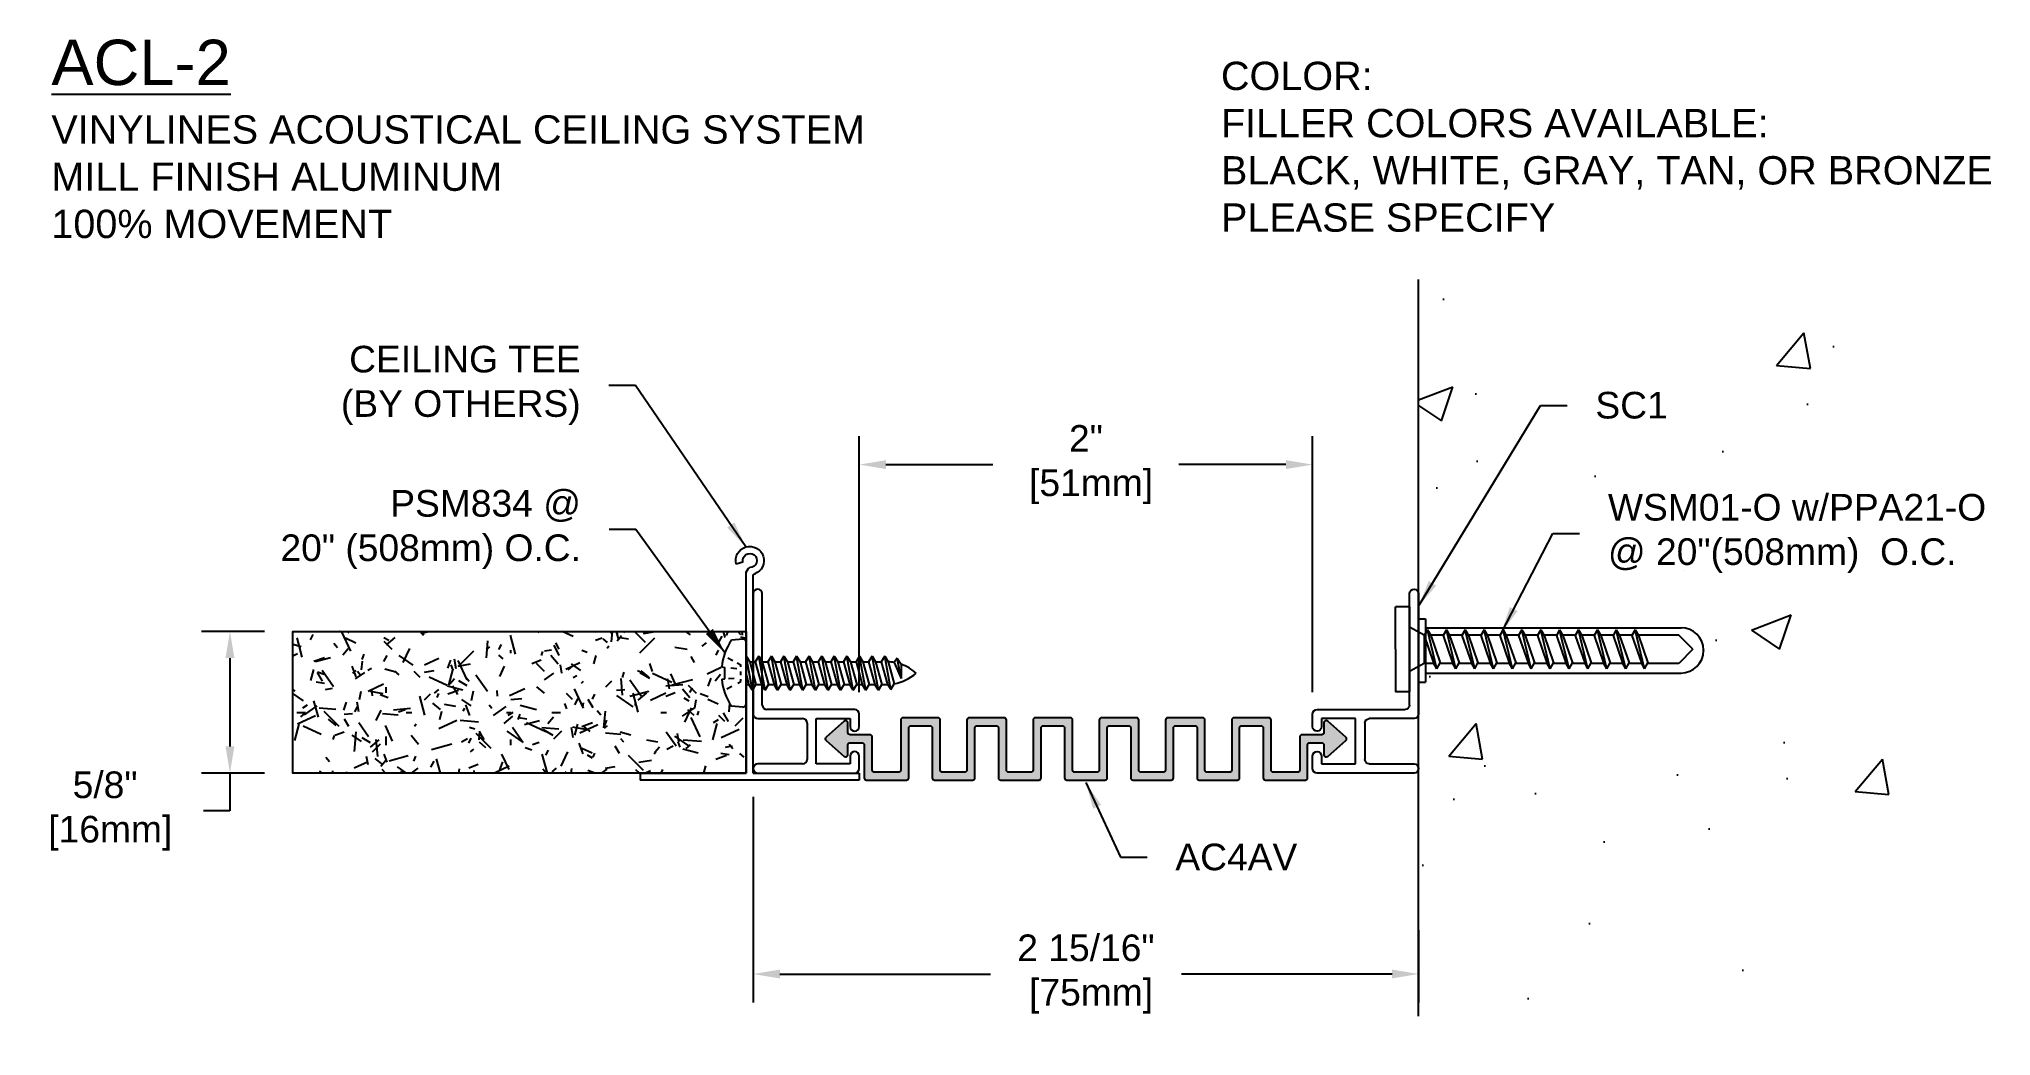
# Model space of a CAD drawing. Header units: inches. Extents: x 1.71 to 10.32, y 3.62 to 8.02.
import ezdxf

# ---------------------------------------------------------------- set-up
doc = ezdxf.new("R2010")
doc.units = ezdxf.units.IN
doc.header["$MEASUREMENT"] = 0
for name, color, linetype in [('Anchors', 4, 'Continuous'), ('Conditions', 1, 'Continuous'), ('Dimensions', 3, 'Continuous'), ('Fillers', 2, 'Continuous'), ('Metals', 7, 'Continuous'), ('Text', 2, 'Continuous')]:
    doc.layers.add(name, color=color, linetype=linetype)
doc.styles.add('ARIAL', font='arial.ttf')
doc.dimstyles.new('ARIAL', dxfattribs={"dimtxt": 0.1175, "dimasz": 0.1175, "dimexe": 0.125, "dimexo": 0.125, "dimgap": 0.125, "dimtad": 0, "dimtih": 1, "dimtoh": 1, "dimdec": 4, "dimzin": 0, "dimdsep": 46, "dimlunit": 4, "dimtxsty": 'ARIAL', "dimcen": 0.09, "dimadec": 0, "dimazin": 0, "dimtfac": 1, "dimtdec": 4, "dimtofl": 0, "dimtmove": 0, "dimatfit": 3, "dimfxl": 0, "dimfrac": 2, "dimtolj": 1, "dimtzin": 0, "dimarcsym": 0})

# ---------------------------------------------------------------- blocks, each defined once
blk = doc.blocks.new('SC1')
for p, q in [((0, 0.792), (0, 0.26)), ((0.04, 0.3), (0.04, 0.792)), ((0.448, 0.28), (0.06, 0.28)), ((0.468, 0.205), (0.468, 0.26)), ((0.02, 0.24), (0.218, 0.24)), ((0.238, 0.22), (0.238, 0.06)), ((0.278, 0.24), (0.428, 0.24)), ((0.278, 0.04), (0.278, 0.24)), ((0.428, 0.24), (0.428, 0.205)), ((0.218, 0.04), (0.02, 0.04)), ((0.02, 0), (0.448, 0)), ((0.428, 0.04), (0.278, 0.04)), ((0.428, 0.0746), (0.428, 0.04)), ((0.468, 0.02), (0.468, 0.0746))]:
    blk.add_line(p, q)
for centre, start, end in [((0.02, 0.792), 0, 180), ((0.02, 0.26), 180, 270), ((0.06, 0.3), 180, 270), ((0.448, 0.26), 0, 90), ((0.218, 0.22), 360, 90), ((0.448, 0.205), 180, 0), ((0.448, 0.0746), 0, 180), ((0.02, 0.02), 90, 270), ((0.218, 0.06), 270, 360), ((0.448, 0.02), 270, 0)]:
    blk.add_arc(centre, 0.02, start, end)
blk = doc.blocks.new('PSM834')
for p, q in [((-0.027, 0.1075), (-0.0253, 0.0942)), ((-0.0253, 0.0942), (0.0253, 0.0942)), ((0.027, 0.1075), (0.0253, 0.0942)), ((-0.15, 0.0147), (-0.1456, 0.0653)), ((-0.1366, 0), (0.1366, 0)), ((-0.075, -0.0278), (0.075, 0)), ((-0.069, 0.0859), (-0.0576, 0.0637)), ((-0.0053, 0), (-0.05, -0.0124)), ((-0.05, 0), (-0.05, -0.0124)), ((-0.0439, 0.0372), (-0.0369, 0.0237)), ((-0.0369, 0.0237), (-0.0266, 0.0237)), ((-0.024, 0.0783), (-0.0219, 0.0533)), ((-0.0091, 0.0237), (0.0075, 0.0237)), ((0.0231, 0.0676), (0.0209, 0.0408)), ((0.0276, 0.0237), (0.0369, 0.0237)), ((0.0453, 0.0399), (0.0369, 0.0237)), ((0.075, 0), (0.05, -0.0154)), ((0.0668, 0.0816), (0.0554, 0.0594)), ((0.15, 0.0147), (0.1456, 0.0653)), ((-0.075, -0.0278), (-0.05, -0.0124)), ((-0.075, -0.0278), (-0.05, -0.0431)), ((-0.075, -0.0833), (0.075, -0.0556)), ((-0.075, -0.0833), (-0.05, -0.068)), ((-0.075, -0.0833), (-0.05, -0.0987)), ((0.05, -0.0154), (-0.05, -0.0431)), ((0.05, -0.0402), (-0.05, -0.068)), ((-0.05, -0.0431), (-0.05, -0.068)), ((0.05, -0.0709), (-0.05, -0.0987)), ((0.05, -0.0154), (0.05, -0.0402)), ((0.075, -0.0556), (0.05, -0.0402)), ((0.075, -0.0556), (0.05, -0.0709)), ((0.05, -0.0709), (0.05, -0.0958)), ((-0.075, -0.1389), (0.075, -0.1111)), ((-0.075, -0.1389), (-0.05, -0.1235)), ((-0.075, -0.1389), (-0.05, -0.1542)), ((-0.075, -0.1944), (0.075, -0.1667)), ((0.05, -0.0958), (-0.05, -0.1235)), ((-0.05, -0.0987), (-0.05, -0.1235)), ((0.05, -0.1265), (-0.05, -0.1542)), ((0.05, -0.1513), (-0.05, -0.1791)), ((-0.05, -0.1542), (-0.05, -0.1791)), ((0.075, -0.1111), (0.05, -0.0958)), ((0.075, -0.1111), (0.05, -0.1265)), ((0.05, -0.1265), (0.05, -0.1513)), ((0.075, -0.1667), (0.05, -0.1513)), ((0.075, -0.1667), (0.05, -0.182)), ((-0.075, -0.1944), (-0.05, -0.1791)), ((-0.075, -0.1944), (-0.05, -0.2098)), ((-0.075, -0.25), (0.075, -0.2222)), ((-0.075, -0.25), (-0.05, -0.2346)), ((-0.075, -0.25), (-0.05, -0.2654)), ((0.05, -0.182), (-0.05, -0.2098)), ((0.05, -0.2069), (-0.05, -0.2346)), ((-0.05, -0.2098), (-0.05, -0.2346)), ((0.05, -0.2376), (-0.05, -0.2654)), ((0.05, -0.182), (0.05, -0.2069)), ((0.075, -0.2222), (0.05, -0.2069)), ((0.075, -0.2222), (0.05, -0.2376)), ((0.05, -0.2376), (0.05, -0.2624)), ((-0.075, -0.3056), (0.075, -0.2778)), ((-0.075, -0.3056), (-0.05, -0.2902)), ((-0.075, -0.3056), (-0.05, -0.3209)), ((-0.075, -0.3611), (0.075, -0.3333)), ((0.05, -0.2624), (-0.05, -0.2902)), ((-0.05, -0.2654), (-0.05, -0.2902)), ((0.05, -0.2931), (-0.05, -0.3209)), ((0.05, -0.318), (-0.05, -0.3458)), ((-0.05, -0.3209), (-0.05, -0.3458)), ((0.075, -0.2778), (0.05, -0.2624)), ((0.075, -0.2778), (0.05, -0.2931)), ((0.05, -0.2931), (0.05, -0.318)), ((0.075, -0.3333), (0.05, -0.318)), ((0.075, -0.3333), (0.05, -0.3487)), ((-0.075, -0.3611), (-0.05, -0.3458)), ((-0.075, -0.3611), (-0.05, -0.3765)), ((-0.075, -0.4167), (0.075, -0.3889)), ((-0.075, -0.4167), (-0.05, -0.4013)), ((-0.075, -0.4167), (-0.05, -0.432)), ((0.05, -0.3487), (-0.05, -0.3765)), ((0.05, -0.3735), (-0.05, -0.4013)), ((-0.05, -0.3765), (-0.05, -0.4013)), ((0.05, -0.4042), (-0.05, -0.432)), ((0.05, -0.4291), (-0.05, -0.4569)), ((0.05, -0.3487), (0.05, -0.3735)), ((0.075, -0.3889), (0.05, -0.3735)), ((0.075, -0.3889), (0.05, -0.4042)), ((0.05, -0.4042), (0.05, -0.4291)), ((0.075, -0.4444), (0.05, -0.4291)), ((-0.075, -0.4722), (0.075, -0.4444)), ((-0.075, -0.4722), (-0.05, -0.4569)), ((-0.075, -0.4722), (-0.05, -0.4876)), ((-0.075, -0.5278), (0.075, -0.5)), ((-0.075, -0.5278), (-0.05, -0.5124)), ((-0.05, -0.432), (-0.05, -0.4569)), ((0.05, -0.4598), (-0.05, -0.4876)), ((0.05, -0.4846), (-0.05, -0.5124)), ((-0.05, -0.4876), (-0.05, -0.5124)), ((0.05, -0.5154), (-0.05, -0.5431)), ((0.075, -0.4444), (0.05, -0.4598)), ((0.05, -0.4598), (0.05, -0.4846)), ((0.075, -0.5), (0.05, -0.4846)), ((0.075, -0.5), (0.05, -0.5154)), ((0.05, -0.5154), (0.05, -0.5402)), ((-0.075, -0.5278), (-0.05, -0.5431)), ((-0.075, -0.5833), (0.075, -0.5556)), ((-0.075, -0.5833), (-0.05, -0.568)), ((-0.075, -0.5833), (-0.05, -0.5987)), ((0.05, -0.5402), (-0.05, -0.568)), ((-0.05, -0.5431), (-0.05, -0.568)), ((0.05, -0.5709), (-0.05, -0.5987)), ((-0.05, -0.5987), (-0.05, -0.6203)), ((0.05, -0.5958), (-0.0499, -0.6243)), ((0.075, -0.5556), (0.05, -0.5402)), ((0.075, -0.5556), (0.05, -0.5709)), ((0.05, -0.5709), (0.05, -0.5958)), ((0.075, -0.6111), (0.05, -0.5958)), ((-0.0717, -0.6389), (0.075, -0.6111)), ((-0.0717, -0.6389), (-0.0499, -0.6243)), ((-0.0717, -0.6389), (-0.047, -0.6534)), ((0.0499, -0.6265), (-0.047, -0.6534)), ((0.047, -0.6534), (-0.0239, -0.6844)), ((-0.0239, -0.6844), (0.0665, -0.6667)), ((0.0389, -0.6841), (-0.0239, -0.6844)), ((0.0665, -0.6667), (0.0389, -0.6841)), ((0.0665, -0.6667), (0.047, -0.6534)), ((0.075, -0.6111), (0.0499, -0.6265))]:
    blk.add_line(p, q)
for centre, radius, start, end in [((0, -0.1562), 0.265, 95.84468, 123.32297), ((0, -0.1562), 0.265, 56.67703, 84.15532), ((-0.1366, 0.0135), 0.0135, 175, 270), ((0.1366, 0.0135), 0.0135, 270, 5), ((0.1468, -0.6189), 0.1968, 179.58901, 181.57345), ((0.1468, -0.6189), 0.1968, 190.09137, 221.76095), ((-0.1468, -0.6189), 0.1968, 318.23905, 340.66308), ((-0.1468, -0.6189), 0.1968, 349.90424, 357.78941)]:
    blk.add_arc(centre, radius, start, end)
blk = doc.blocks.new('acttbar')
blk.add_line((0.4836, 0.0312), (0.4836, 0))
at = {"layer": 'Metals'}
blk.add_line((-0.4836, 0.0312), (-0.4836, 0), dxfattribs=at)
for points in [[(0.0297, 0.9612), (0.0599, 0.9531)], [(-0.0156, 0.0312), (-0.0156, 0.9058)], [(0.0156, 0.0312), (0.0156, 0.9131)], [(-0.0156, 0.0312), (-0.4836, 0.0312)], [(-0.4836, 0), (0.4836, 0)], [(0.4836, 0.0312), (0.0156, 0.0312)]]:
    blk.add_lwpolyline(points, dxfattribs=at)
for centre, radius, start, end in [((-0.0006, 0.9688), 0.0625, 345.51858, 249.86714), ((-0.0006, 0.9688), 0.0313, 345.99379, 269.3303), ((-0.0309, 0.8896), 0.0223, 46.71578, 71.33002), ((-0.014, 0.9108), 0.0297, 355.55823, 64.1671)]:
    blk.add_arc(centre, radius, start, end, dxfattribs=at)
blk = doc.blocks.new('*D3')
at = {"layer": 'Defpoints', "color": 0}
for p in [(7.3256, 6.1444), (5.3256, 5.016), (7.3256, 5.016)]:
    blk.add_point(p, dxfattribs=at)
at = {"layer": 'Dimensions', "color": 0, "lineweight": -2}
for p, q in [((5.3256, 5.141), (5.3256, 6.2694)), ((7.3256, 5.141), (7.3256, 6.2694)), ((5.4431, 6.1444), (5.9151, 6.1444)), ((7.2081, 6.1444), (6.7362, 6.1444))]:
    blk.add_line(p, q, dxfattribs=at)
at = {"layer": 'Dimensions', "color": 0}
for points in [[(5.4431, 6.164), (5.4431, 6.1248), (5.3256, 6.1444)], [(7.2081, 6.164), (7.2081, 6.1248), (7.3256, 6.1444)]]:
    blk.add_solid(points, dxfattribs=at)
at = {"layer": 'Dimensions', "color": 0, "insert": (6.3256, 6.1444), "char_height": 0.1175, "attachment_point": 5, "style": 'ARIAL'}
blk.add_mtext('\\A1;2"\\P [51mm]', dxfattribs=at)
blk = doc.blocks.new('*D4')
at = {"layer": 'Defpoints', "color": 0}
for p in [(4.8576, 4.8035), (7.7936, 4.2151), (7.7936, 3.8967)]:
    blk.add_point(p, dxfattribs=at)
at = {"layer": 'Dimensions', "color": 0, "lineweight": -2}
for p, q in [((4.8576, 4.6785), (4.8576, 3.7717)), ((7.7936, 4.0901), (7.7936, 3.7717)), ((4.9751, 3.8967), (5.9039, 3.8967)), ((7.6761, 3.8967), (6.7474, 3.8967))]:
    blk.add_line(p, q, dxfattribs=at)
at = {"layer": 'Dimensions', "color": 0}
for points in [[(4.9751, 3.9163), (4.9751, 3.8771), (4.8576, 3.8967)], [(7.6761, 3.9163), (7.6761, 3.8771), (7.7936, 3.8967)]]:
    blk.add_solid(points, dxfattribs=at)
at = {"layer": 'Dimensions', "color": 0, "insert": (6.3256, 3.8967), "char_height": 0.1175, "attachment_point": 5, "style": 'ARIAL'}
blk.add_mtext('\\A1;2 15/16"\\P [75mm]', dxfattribs=at)
blk = doc.blocks.new('*D5')
at = {"layer": 'Defpoints', "color": 0}
for p in [(2.5486, 5.4085), (2.8264, 5.4085), (2.8264, 4.7835)]:
    blk.add_point(p, dxfattribs=at)
at = {"layer": 'Dimensions', "color": 0, "lineweight": -2}
for p, q in [((2.7014, 5.4085), (2.4236, 5.4085)), ((2.5486, 5.291), (2.5486, 4.901)), ((2.7014, 4.7835), (2.4236, 4.7835)), ((2.5486, 4.7835), (2.5486, 4.616)), ((2.5486, 4.616), (2.4311, 4.616))]:
    blk.add_line(p, q, dxfattribs=at)
at = {"layer": 'Dimensions', "color": 0}
for points in [[(2.529, 5.291), (2.5682, 5.291), (2.5486, 5.4085)], [(2.529, 4.901), (2.5682, 4.901), (2.5486, 4.7835)]]:
    blk.add_solid(points, dxfattribs=at)
at = {"layer": 'Dimensions', "color": 0, "insert": (1.9977, 4.616), "char_height": 0.1175, "attachment_point": 5, "style": 'ARIAL'}
blk.add_mtext('\\A1;5/8"\\P [16mm]', dxfattribs=at)
blk = doc.blocks.new('PPA21')
for p, q in [((0.14, 0.03), (-0.14, 0.03)), ((-0.14, 0.03), (-0.14, 0)), ((0.14, 0), (-0.14, 0)), ((-0.1, 0), (-0.1, -1.1279)), ((0.1, 0), (0.1, -1.1279)), ((0.14, 0.03), (0.14, 0)), ((0.001, -1.2269), (-0.001, -1.2269))]:
    blk.add_line(p, q)
for centre, start, end in [((-0.001, -1.1279), 180, 270), ((0.001, -1.1279), 270, 0)]:
    blk.add_arc(centre, 0.099, start, end)
blk = doc.blocks.new('WSM01')
for p, q in [((0.0049, 0.063), (-0.1826, 0.063)), ((-0.1826, 0.0005), (-0.1826, 0.063)), ((0.1924, 0.0005), (-0.1826, 0.0005)), ((-0.0576, -0.064), (-0.0929, 0.0005)), ((0.0049, 0.063), (0.1924, 0.063)), ((0.0674, -0.064), (0.1026, 0.0005)), ((0.1924, 0.0005), (0.1924, 0.063)), ((-0.0808, -0.1201), (0.0912, -0.0784)), ((-0.0576, -0.1072), (-0.0576, -0.064)), ((0.0674, -0.064), (-0.0576, -0.064)), ((0.0652, -0.064), (-0.0548, -0.1057)), ((0.0912, -0.0784), (0.0652, -0.064)), ((0.0912, -0.0784), (0.0652, -0.0928)), ((0.0674, -0.0652), (0.0674, -0.064)), ((-0.0808, -0.1201), (-0.0548, -0.1057)), ((-0.0808, -0.1201), (-0.0548, -0.1345)), ((-0.0808, -0.2034), (0.0912, -0.1617)), ((-0.0576, -0.1906), (-0.0576, -0.1329)), ((0.0652, -0.0928), (-0.0548, -0.1345)), ((0.0652, -0.1473), (-0.0548, -0.189)), ((0.0912, -0.1617), (0.0652, -0.1473)), ((0.0912, -0.1617), (0.0652, -0.1761)), ((0.0674, -0.1486), (0.0674, -0.0916)), ((-0.0808, -0.2034), (-0.0548, -0.189)), ((-0.0808, -0.2034), (-0.0548, -0.2178)), ((-0.0808, -0.2867), (0.0912, -0.2451)), ((-0.0576, -0.2739), (-0.0576, -0.2163)), ((0.0652, -0.1761), (-0.0548, -0.2178)), ((0.0652, -0.2307), (-0.0548, -0.2723)), ((0.0912, -0.2451), (0.0652, -0.2307)), ((0.0912, -0.2451), (0.0652, -0.2595)), ((0.0674, -0.2319), (0.0674, -0.1749)), ((0.0674, -0.3152), (0.0674, -0.2582)), ((-0.0808, -0.2867), (-0.0548, -0.2723)), ((-0.0808, -0.2867), (-0.0548, -0.3011)), ((-0.0808, -0.3701), (0.0912, -0.3284)), ((-0.0576, -0.3572), (-0.0576, -0.2996)), ((0.0652, -0.2595), (-0.0548, -0.3011)), ((0.0652, -0.314), (-0.0548, -0.3557)), ((0.0652, -0.3428), (-0.0548, -0.3845)), ((0.0912, -0.3284), (0.0652, -0.314)), ((0.0912, -0.3284), (0.0652, -0.3428)), ((0.0674, -0.3986), (0.0674, -0.3416)), ((-0.0808, -0.3701), (-0.0548, -0.3557)), ((-0.0808, -0.3701), (-0.0548, -0.3845)), ((-0.0808, -0.4534), (0.0912, -0.4117)), ((-0.0576, -0.4406), (-0.0576, -0.3829)), ((0.0652, -0.3973), (-0.0548, -0.439)), ((0.0652, -0.4261), (-0.0548, -0.4678)), ((0.0912, -0.4117), (0.0652, -0.3973)), ((0.0912, -0.4117), (0.0652, -0.4261)), ((0.0674, -0.4819), (0.0674, -0.4249)), ((-0.0808, -0.4534), (-0.0548, -0.439)), ((-0.0808, -0.4534), (-0.0548, -0.4678)), ((-0.0808, -0.5367), (0.0912, -0.4951)), ((-0.0576, -0.5239), (-0.0576, -0.4663)), ((0.0652, -0.4807), (-0.0548, -0.5223)), ((0.0652, -0.5095), (-0.0548, -0.5511)), ((0.0912, -0.4951), (0.0652, -0.4807)), ((0.0912, -0.4951), (0.0652, -0.5095)), ((0.0674, -0.5652), (0.0674, -0.5082)), ((-0.0808, -0.5367), (-0.0548, -0.5223)), ((-0.0808, -0.5367), (-0.0548, -0.5511)), ((-0.0808, -0.6201), (0.0912, -0.5784)), ((-0.0576, -0.6072), (-0.0576, -0.5496)), ((0.0652, -0.564), (-0.0548, -0.6057)), ((0.0652, -0.5928), (-0.0548, -0.6345)), ((0.0912, -0.5784), (0.0652, -0.564)), ((0.0912, -0.5784), (0.0652, -0.5928)), ((0.0674, -0.6486), (0.0674, -0.5916)), ((-0.0808, -0.6201), (-0.0548, -0.6057)), ((-0.0808, -0.6201), (-0.0548, -0.6345)), ((-0.0808, -0.7034), (0.0912, -0.6617)), ((-0.0808, -0.7034), (-0.0548, -0.689)), ((-0.0576, -0.6906), (-0.0576, -0.6329)), ((0.0652, -0.6473), (-0.0548, -0.689)), ((0.0652, -0.6761), (-0.0548, -0.7178)), ((0.0912, -0.6617), (0.0652, -0.6473)), ((0.0912, -0.6617), (0.0652, -0.6761)), ((0.0674, -0.7319), (0.0674, -0.6749)), ((-0.0808, -0.7034), (-0.0548, -0.7178)), ((-0.0808, -0.7867), (0.0912, -0.7451)), ((-0.0808, -0.7867), (-0.0548, -0.7723)), ((-0.0576, -0.7739), (-0.0576, -0.7163)), ((0.0652, -0.7307), (-0.0548, -0.7723)), ((0.0652, -0.7595), (-0.0548, -0.8011)), ((0.0912, -0.7451), (0.0652, -0.7307)), ((0.0912, -0.7451), (0.0652, -0.7595)), ((0.0674, -0.8152), (0.0674, -0.7582)), ((-0.0808, -0.7867), (-0.0548, -0.8011)), ((-0.0808, -0.8701), (0.0912, -0.8284)), ((-0.0808, -0.8701), (-0.0548, -0.8557)), ((-0.0576, -0.8572), (-0.0576, -0.7996)), ((0.0652, -0.814), (-0.0548, -0.8557)), ((0.0652, -0.8428), (-0.0548, -0.8845)), ((0.0912, -0.8284), (0.0652, -0.814)), ((0.0912, -0.8284), (0.0652, -0.8428)), ((0.0674, -0.8986), (0.0674, -0.8416)), ((-0.0808, -0.8701), (-0.0548, -0.8845)), ((-0.0808, -0.9534), (0.0912, -0.9117)), ((-0.0808, -0.9534), (-0.0548, -0.939)), ((-0.0576, -0.9406), (-0.0576, -0.8829)), ((0.0652, -0.8973), (-0.0548, -0.939)), ((0.0652, -0.9261), (-0.0548, -0.9678)), ((0.0912, -0.9117), (0.0652, -0.8973)), ((0.0912, -0.9117), (0.0652, -0.9261)), ((0.0674, -0.9819), (0.0674, -0.9249)), ((-0.0808, -0.9534), (-0.0548, -0.9678)), ((-0.0808, -1.0367), (0.0912, -0.9951)), ((-0.0808, -1.0367), (-0.0548, -1.0223)), ((-0.0576, -1.0239), (-0.0576, -0.9663)), ((0.0652, -0.9807), (-0.0548, -1.0223)), ((0.0652, -1.0095), (-0.0548, -1.0511)), ((0.0912, -0.9951), (0.0652, -0.9807)), ((0.0912, -0.9951), (0.0652, -1.0095)), ((0.0674, -1.187), (0.0674, -1.0082)), ((-0.0808, -1.0367), (-0.0548, -1.0511)), ((-0.0576, -1.187), (-0.0576, -1.0496)), ((0.0049, -1.2495), (-0.0576, -1.187)), ((0.0049, -1.2495), (0.0674, -1.187))]:
    blk.add_line(p, q)
blk = doc.blocks.new('AC4AV')
blk.add_hatch(color=256).paths.add_polyline_path([(-0.198, 0.23, -0.414214), (-0.188, 0.24), (-0.104, 0.24, -0.414214), (-0.094, 0.23), (-0.094, 0.01, 0.414214), (-0.084, 0), (0.084, 0, 0.414214), (0.094, 0.01), (0.094, 0.23, -0.414214), (0.104, 0.24), (0.188, 0.24, -0.414214), (0.198, 0.23), (0.198, 0.01, 0.414214), (0.208, 0), (0.376, 0, 0.414214), (0.386, 0.01), (0.386, 0.23, -0.414214), (0.396, 0.24), (0.48, 0.24, -0.414214), (0.49, 0.23), (0.49, 0.01, 0.414214), (0.5, 0), (0.668, 0, 0.414214), (0.678, 0.01), (0.678, 0.23, -0.414214), (0.688, 0.24), (0.772, 0.24, -0.414214), (0.782, 0.23), (0.782, 0.01, 0.414214), (0.792, 0), (0.9682, 0, 0.414214), (0.9782, 0.01), (0.9782, 0.155, -0.414214), (0.9882, 0.165), (1.0402, 0.165, -0.414214), (1.0502, 0.155), (1.0502, 0.1121, 0.645559), (1.0668, 0.1046), (1.1467, 0.175, 0.451743), (1.1467, 0.19), (1.0668, 0.2604, 0.645559), (1.0502, 0.2529), (1.0502, 0.21, -0.414214), (1.0402, 0.2), (0.9532, 0.2, 0.414214), (0.9432, 0.19), (0.9432, 0.045, -0.414214), (0.9332, 0.035), (0.827, 0.035, -0.414214), (0.817, 0.045), (0.817, 0.265, 0.414214), (0.807, 0.275), (0.653, 0.275, 0.414214), (0.643, 0.265), (0.643, 0.045, -0.414214), (0.633, 0.035), (0.535, 0.035, -0.414214), (0.525, 0.045), (0.525, 0.265, 0.414214), (0.515, 0.275), (0.361, 0.275, 0.414214), (0.351, 0.265), (0.351, 0.045, -0.414214), (0.341, 0.035), (0.243, 0.035, -0.414214), (0.233, 0.045), (0.233, 0.265, 0.414214), (0.223, 0.275), (0.069, 0.275, 0.414214), (0.059, 0.265), (0.059, 0.045, -0.414214), (0.049, 0.035), (-0.049, 0.035, -0.414214), (-0.059, 0.045), (-0.059, 0.265, 0.414214), (-0.069, 0.275), (-0.223, 0.275, 0.414214), (-0.233, 0.265), (-0.233, 0.045, -0.414214), (-0.243, 0.035), (-0.341, 0.035, -0.414214), (-0.351, 0.045), (-0.351, 0.265, 0.414214), (-0.361, 0.275), (-0.515, 0.275, 0.414214), (-0.525, 0.265), (-0.525, 0.045, -0.414214), (-0.535, 0.035), (-0.633, 0.035, -0.414214), (-0.643, 0.045), (-0.643, 0.265, 0.414214), (-0.653, 0.275), (-0.807, 0.275, 0.414214), (-0.817, 0.265), (-0.817, 0.045, -0.414214), (-0.827, 0.035), (-0.9332, 0.035, -0.414214), (-0.9432, 0.045), (-0.9432, 0.19, 0.414214), (-0.9532, 0.2), (-1.0402, 0.2, -0.414214), (-1.0502, 0.21), (-1.0502, 0.2529, 0.645559), (-1.0668, 0.2604), (-1.1467, 0.19, 0.451743), (-1.1467, 0.175), (-1.0668, 0.1046, 0.645559), (-1.0502, 0.1121), (-1.0502, 0.155, -0.414214), (-1.0402, 0.165), (-0.9882, 0.165, -0.414214), (-0.9782, 0.155), (-0.9782, 0.01, 0.414214), (-0.9682, 0), (-0.792, 0, 0.414214), (-0.782, 0.01), (-0.782, 0.23, -0.414214), (-0.772, 0.24), (-0.688, 0.24, -0.414214), (-0.678, 0.23), (-0.678, 0.01, 0.414214), (-0.668, 0), (-0.5, 0, 0.414214), (-0.49, 0.01), (-0.49, 0.23, -0.414214), (-0.48, 0.24), (-0.396, 0.24, -0.414214), (-0.386, 0.23), (-0.386, 0.01, 0.414214), (-0.376, 0), (-0.208, 0, 0.414214), (-0.198, 0.01)])
blk.add_lwpolyline([(-0.059, 0.265, 0.414214), (-0.069, 0.275), (-0.223, 0.275, 0.414214), (-0.233, 0.265), (-0.233, 0.045, -0.414214), (-0.243, 0.035), (-0.341, 0.035, -0.414214), (-0.351, 0.045), (-0.351, 0.265, 0.414214), (-0.361, 0.275), (-0.515, 0.275, 0.414214), (-0.525, 0.265), (-0.525, 0.045, -0.414214), (-0.535, 0.035), (-0.633, 0.035, -0.414214), (-0.643, 0.045), (-0.643, 0.265, 0.414214), (-0.653, 0.275), (-0.807, 0.275, 0.414214), (-0.817, 0.265), (-0.817, 0.045, -0.414214), (-0.827, 0.035), (-0.9332, 0.035, -0.414214), (-0.9432, 0.045), (-0.9432, 0.19, 0.414214), (-0.9532, 0.2), (-1.0402, 0.2, -0.414214), (-1.0502, 0.21), (-1.0502, 0.2529, 0.645559), (-1.0668, 0.2604), (-1.1467, 0.19, 0.451743), (-1.1467, 0.175), (-1.0668, 0.1046, 0.645559), (-1.0502, 0.1121), (-1.0502, 0.155, -0.414214), (-1.0402, 0.165), (-0.9882, 0.165, -0.414214), (-0.9782, 0.155), (-0.9782, 0.01, 0.414214), (-0.9682, 0), (-0.792, 0, 0.414214), (-0.782, 0.01), (-0.782, 0.23, -0.414214), (-0.772, 0.24), (-0.688, 0.24, -0.414214), (-0.678, 0.23), (-0.678, 0.01, 0.414214), (-0.668, 0), (-0.5, 0, 0.414214), (-0.49, 0.01), (-0.49, 0.23, -0.414214), (-0.48, 0.24), (-0.396, 0.24, -0.414214), (-0.386, 0.23), (-0.386, 0.01, 0.414214), (-0.376, 0), (-0.208, 0, 0.414214), (-0.198, 0.01), (-0.198, 0.23, -0.414214), (-0.188, 0.24), (-0.104, 0.24, -0.414214), (-0.094, 0.23), (-0.094, 0.01, 0.414214), (-0.084, 0), (0.084, 0, 0.414214), (0.094, 0.01), (0.094, 0.23, -0.414214), (0.104, 0.24), (0.188, 0.24, -0.414214), (0.198, 0.23), (0.198, 0.01, 0.414214), (0.208, 0), (0.376, 0, 0.414214), (0.386, 0.01), (0.386, 0.23, -0.414214), (0.396, 0.24), (0.48, 0.24, -0.414214), (0.49, 0.23), (0.49, 0.01, 0.414214), (0.5, 0), (0.668, 0, 0.414214), (0.678, 0.01), (0.678, 0.23, -0.414214), (0.688, 0.24), (0.772, 0.24, -0.414214), (0.782, 0.23), (0.782, 0.01, 0.414214), (0.792, 0), (0.9682, 0, 0.414214), (0.9782, 0.01), (0.9782, 0.155, -0.414214), (0.9882, 0.165), (1.0402, 0.165, -0.414214), (1.0502, 0.155), (1.0502, 0.1121, 0.645559), (1.0668, 0.1046), (1.1467, 0.175, 0.451743), (1.1467, 0.19), (1.0668, 0.2604, 0.645559), (1.0502, 0.2529), (1.0502, 0.21, -0.414214), (1.0402, 0.2), (0.9532, 0.2, 0.414214), (0.9432, 0.19), (0.9432, 0.045, -0.414214), (0.9332, 0.035), (0.827, 0.035, -0.414214), (0.817, 0.045), (0.817, 0.265, 0.414214), (0.807, 0.275), (0.653, 0.275, 0.414214), (0.643, 0.265), (0.643, 0.045, -0.414214), (0.633, 0.035), (0.535, 0.035, -0.414214), (0.525, 0.045), (0.525, 0.265, 0.414214), (0.515, 0.275), (0.361, 0.275, 0.414214), (0.351, 0.265), (0.351, 0.045, -0.414214), (0.341, 0.035), (0.243, 0.035, -0.414214), (0.233, 0.045), (0.233, 0.265, 0.414214), (0.223, 0.275), (0.069, 0.275, 0.414214), (0.059, 0.265), (0.059, 0.045, -0.414214), (0.049, 0.035), (-0.049, 0.035, -0.414214), (-0.059, 0.045)], format="xyb", close=True)

msp = doc.modelspace()

# ---------------------------------------------------------------- hatches: boundary and pattern name
at = {"layer": 'Conditions'}
h = msp.add_hatch(dxfattribs=at)
h.set_pattern_fill('AR-CONC', color=256, scale=0.25, style=0)
h.paths.add_polyline_path([(9.87461, 6.9614), (7.79364, 6.9614), (7.79364, 5.4646), (7.82364, 5.4646), (7.82364, 5.4246), (8.95155, 5.4246, -0.4142136), (9.05055, 5.3256), (9.05055, 5.3236, -0.4142136), (8.95155, 5.2246), (7.82364, 5.2246), (7.82364, 5.1846), (7.79364, 5.1846), (7.79364, 3.7114), (9.87461, 3.7114)])
h = msp.add_hatch(dxfattribs=at)
h.set_pattern_fill('TEXTURED', color=256, scale=0.625, style=0)
h.set_pattern_definition([(0, (-0.55, 0.3), (0.275, 0.475), [0.025, -0.41875, 0.01875, -0.18125, 0.0375, -0.44375]), (5, (-0.83125, 0.525), (0.246096, 0.485797), [0.05, -0.41875, 0.0375, -0.18125, 0.075, -0.44375]), (10, (-0.66875, 0.55625), (0.168075, 0.594467), [0.04375, -0.10625, 0.05625, -0.33125, 0.03125, -0.4125]), (15, (-0.78125, 0.6125), (0.14064, 0.561793), [0.0875, -0.10625, 0.09375, -0.33125, 0.06875, -0.4125]), (20, (-0.73125, 0.35625), (0.278064, 0.460367), [0.05, -0.34375, 0.04375, -0.25625, 0.03125, -0.2]), (25, (-0.64375, 0.26875), (0.311635, 0.455643), [0.06875, -0.34375, 0.0875, -0.25625, 0.075, -0.2]), (30, (-0.55, 0.31875), (-0.04577, 0.529275), [0.03125, -0.20625, 0.025, -0.30625, 0.01875, -0.40625]), (35, (-0.83125, 0.09375), (0.046507, 0.620063), [0.06875, -0.20625, 0.05, -0.30625, 0.0375, -0.40625]), (40, (-0.725, 0.45625), (0.070491, 0.450772), [0.025, -0.275, 0.01875, -0.175, 0.05, -0.31875]), (45, (-0.725, 0.23125), (-0.128163, 0.6143), [0.05, -0.275, 0.0375, -0.175, 0.09375, -0.31875]), (50, (-0.63125, 0.23125), (-0.167183, 0.491111), [0.0125, -0.23125, 0.03125, -0.38125, 0.0375, -0.19375]), (60, (-0.6125, 0.275), (-0.207235, 0.466058), [0.03125, -0.25625, 0.0125, -0.3, 0.025, -0.23125]), (65, (-0.8375, 0.275), (-0.151977, 0.650142), [0.06875, -0.25625, 0.025, -0.3, 0.05, -0.23125]), (70, (-0.68125, 0.2), (-0.228942, 0.44914), [0.01875, -0.11875, 0.0375, -0.2, 0.025, -0.275]), (75, (-0.90625, 0.14375), (-0.48455, 0.48571), [0.0375, -0.11875, 0.075, -0.2, 0.05, -0.275]), (80, (-0.65, 0.56875), (-0.43451, 0.343166), [0.04375, -0.275, 0.01875, -0.325, 0.0375, -0.30625]), (85, (-0.59375, 0.11875), (-0.518802, 0.308892), [0.0875, -0.275, 0.0375, -0.325, 0.075, -0.30625]), (90, (-0.6125, 0.3), (-0.55, 0.23125), [0.0375, -0.19375, 0.025, -0.38125, 0.0125, -0.3875]), (95, (-0.8375, 0.525), (-0.58767, 0.40658), [0.075, -0.19375, 0.025, -0.38125, 0.025, -0.3875]), (100, (-0.7125, 0.49375), (-0.516607, 0.302386), [0.04375, -0.24375, 0.0375, -0.2, 0.04375, -0.45625]), (105, (-0.6, 0.60625), (-0.540996, 0.25621), [0.0875, -0.24375, 0.075, -0.2, 0.0875, -0.45625]), (110, (-0.75625, 0.1375), (-0.500917, 0.17019), [0.05, -0.1625, 0.025, -0.33125, 0.0375, -0.3625]), (115, (-0.41875, 0.1375), (-0.513844, 0.125884), [0.09375, -0.1625, 0.05, -0.33125, 0.075, -0.3625]), (120, (-0.925, 0.2125), (-0.597187, 0.05936), [0.03125, -0.41875, 0.0375, -0.19375, 0.04375, -0.25625]), (125, (-0.86875, 0.26875), (-0.67843, 0.0209), [0.06875, -0.41875, 0.075, -0.19375, 0.0875, -0.25625]), (130, (-0.7875, 0.075), (-0.581475, 0.148471), [0.01875, -0.1375, 0.025, -0.26875, 0.05, -0.35]), (135, (-0.73125, 0.13125), (-0.671751, 0.097227), [0.0375, -0.1375, 0.05, -0.26875, 0.09375, -0.35]), (140, (-0.975, 0.575), (-0.459577, -0.071262), [0.0375, -0.225, 0.04375, -0.19375, 0.025, -0.2625]), (145, (-0.725, 0.18125), (-0.48388, -0.157123), [0.075, -0.225, 0.0875, -0.19375, 0.05, -0.2625]), (150, (-0.45625, 0.0375), (-0.426719, -0.251598), [0.025, -0.175, 0.05, -0.3875, 0.04375, -0.35625]), (155, (-0.5125, 0.38125), (-0.556106, -0.216515), [0.05, -0.175, 0.09375, -0.3875, 0.0875, -0.35625]), (160, (-0.86875, 0.3875), (-0.495627, -0.338393), [0.0375, -0.2625, 0.03125, -0.2375, 0.025, -0.38125]), (165, (-0.925, 0.1625), (-0.53314, -0.420077), [0.075, -0.2625, 0.06875, -0.2375, 0.05, -0.38125]), (170, (-0.83125, 0.2375), (-0.449258, -0.35234), [0.05625, -0.20625, 0.0375, -0.28125, 0.05, -0.275]), (175, (-0.55, 0.51875), (-0.426645, -0.502227), [0.06875, -0.20625, 0.075, -0.28125, 0.08125, -0.275])])
h.paths.add_polyline_path([(2.82639, 5.40849), (2.82639, 4.78349), (4.82639, 4.78349), (4.82639, 5.08782, -0.4400105), (4.81172, 5.07438), (4.7611, 5.07881, -0.1204745), (4.71891, 5.19741), (4.73216, 5.19909), (4.73216, 5.24971), (4.71891, 5.25139, -0.1204745), (4.7611, 5.36999), (4.81172, 5.37442, -0.4400105), (4.82639, 5.36098), (4.82639, 5.40849)])

# ---------------------------------------------------------------- linework, layer by layer
msp.add_line((7.79364, 3.7114), (7.79364, 6.9614), dxfattribs=at)
msp.add_lwpolyline([(4.82639, 4.78349), (2.82639, 4.78349), (2.82639, 5.40849), (4.82639, 5.40849), (4.82639, 4.78349)], dxfattribs=at)

# ---------------------------------------------------------------- block references
at = {"layer": 'Anchors', "rotation": 90}
for name, p in [('WSM01', (7.75417, 5.3246)), ('PPA21', (7.82364, 5.3246)), ('PSM834', (4.82639, 5.2244))]:
    msp.add_blockref(name, p, dxfattribs=at)
at = {"layer": 'Fillers'}
msp.add_blockref('AC4AV', (6.32564, 4.75224), dxfattribs=at)
at = {"layer": 'Metals', "xscale": -1}
for name, p in [('acttbar', (4.84201, 4.75224)), ('SC1', (7.79364, 4.78349))]:
    msp.add_blockref(name, p, dxfattribs=at)
at = {"layer": 'Metals'}
msp.add_blockref('SC1', (4.85764, 4.78349), dxfattribs=at)

# ---------------------------------------------------------------- texts
at = {"layer": 'Text', "attachment_point": 1, "style": 'ARIAL'}
for s, insert, char_height, width in [('{\\LACL-2\\P\\H0.625x;\\lVINYLINES ACOUSTICAL CEILING SYSTEM\\PMILL FINISH ALUMINUM\\P100% MOVEMENT}', (1.76057, 8.01919), 0.2, 3.9375), ('COLOR:{\\L                       \\~\\P}FILLER COLORS AVAILABLE:\\PBLACK, WHITE, GRAY, TAN, OR BRONZE\\PPLEASE SPECIFY', (6.92129, 7.92212), 0.125, 3.5820528)]:
    msp.add_mtext(s, dxfattribs=dict(at, insert=insert, char_height=char_height, width=width))
at = {"layer": 'Text', "char_height": 0.1175, "style": 'ARIAL'}
for s, insert, attachment_point in [(' CEILING TEE\\P(BY OTHERS)', (4.09605, 6.49418), 6), ('SC1', (8.57354, 6.40576), 4), ('PSM834 @\\P20" (508mm) O.C.', (4.09743, 5.85785), 6), ('WSM01-O w/PPA21-O\\P@ 20"(508mm)  O.C.', (8.6288, 5.84061), 4), ('AC4AV', (6.72011, 4.41246), 4)]:
    msp.add_mtext(s, dxfattribs=dict(at, insert=insert, attachment_point=attachment_point))

# ---------------------------------------------------------------- dimensions: what is measured, and where the dimension line sits
at = {"layer": 'Dimensions'}
for base, p1, p2, picture, middle in [((7.32564, 6.14438), (5.32564, 5.01599), (7.32564, 5.01599), '*D3', (6.32564, 6.14438)), ((7.79364, 3.8967), (4.85764, 4.80349), (7.79364, 4.21509), '*D4', (6.32564, 3.8967))]:
    dim = msp.add_linear_dim(base=base, p1=p1, p2=p2, dimstyle='ARIAL', override={"dimpost": '\\X'}, dxfattribs=at)
    dim.commit()
    dim.dimension.update_dxf_attribs({"geometry": picture, "text_midpoint": middle, "dimtype": 160})
dim = msp.add_linear_dim(base=(2.54857, 5.40849), p1=(2.82639, 4.78349), p2=(2.82639, 5.40849), angle=90, dimstyle='ARIAL', override={"dimpost": '\\X'}, dxfattribs=at)
dim.commit()
dim.dimension.update_dxf_attribs({"geometry": '*D5', "text_midpoint": (1.99774, 4.61601), "dimtype": 160})

# ---------------------------------------------------------------- leaders
at = {"layer": 'Text', "annotation_type": 0, "has_hookline": 1}
for points, hookline_direction, text_width in [([(4.82467, 5.78086), (4.33855, 6.49418), (4.22105, 6.49418)], 1, 1.05838), ([(7.79364, 5.51984), (8.33104, 6.40576), (8.44854, 6.40576)], 0, 0.28181), ([(4.73286, 5.31323), (4.33993, 5.85785), (4.22243, 5.85785)], 1, 1.30709), ([(8.15872, 5.40277), (8.3863, 5.84061), (8.5038, 5.84061)], 0, 1.65983), ([(6.32564, 4.741), (6.47761, 4.41246), (6.59511, 4.41246)], 0, 0.53701)]:
    msp.add_leader(points, dimstyle='ARIAL', override={"dimgap": 0.125, "dimtad": 0}, dxfattribs=dict(at, hookline_direction=hookline_direction, text_width=text_width))

doc.saveas('drawing.dxf')
